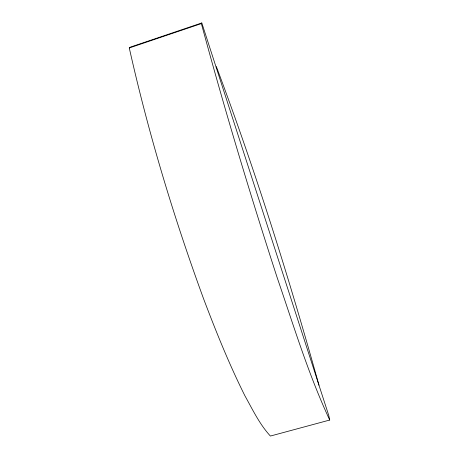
<?xml version="1.0" encoding="UTF-8"?>
<svg xmlns="http://www.w3.org/2000/svg" width="459" height="459" viewBox="0 0 459 459"><rect width="100%" height="100%" fill="white"/><g stroke="black" fill="none" stroke-linecap="round" stroke-linejoin="round"><path stroke-width="0.69" d="M216.229 67.553L216.396 66.721C255.565 171.178 289.032 277.758 318.965 385.187M129.277 47.954L201.363 23.587L201.799 22.95L328.747 415.418L329.723 420.037L270.403 436.05C259.53 424.271 252.605 409.554 244.859 395.687C229.276 364.463 216.218 332.075 203.836 299.475C173.72 217.325 148.406 133.345 129.277 47.954L130.626 47.019L201.799 22.95M329.723 420.037C308.293 374.234 293.651 325.603 277.253 277.861C249.925 193.727 224.462 108.978 201.363 23.587"/></g></svg>
